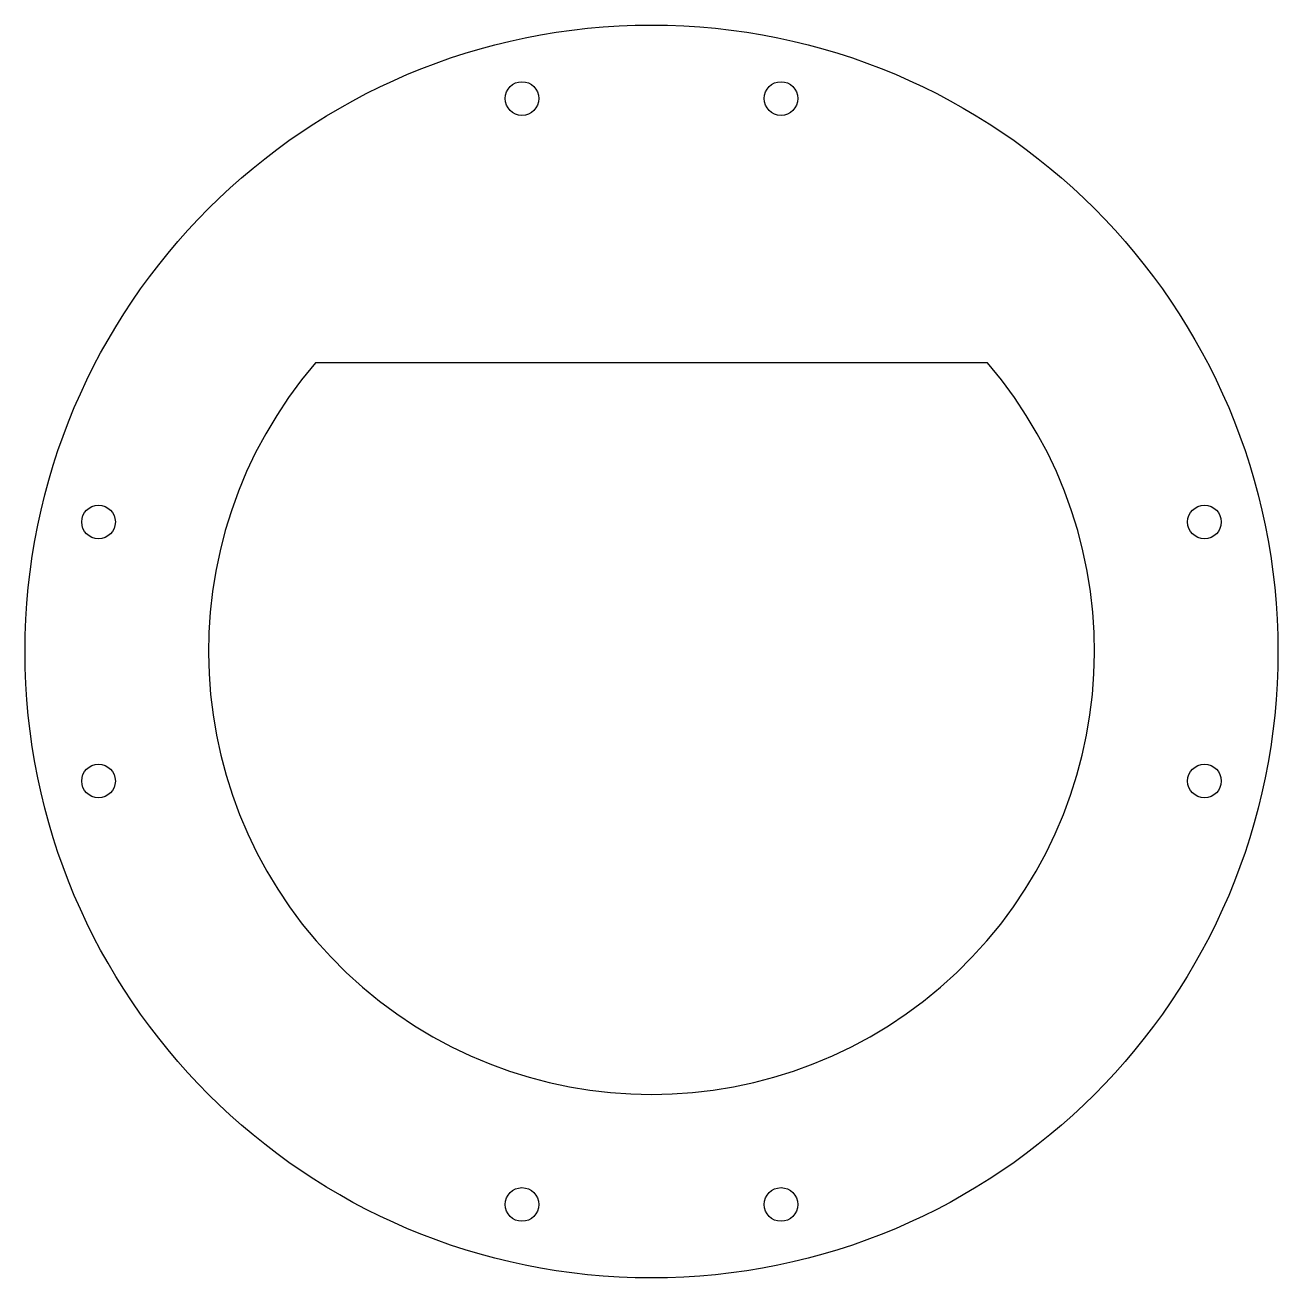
# Model space of a CAD drawing. Header units: inches. Extents: x 0.9 to 97.7, y 0.9 to 97.7.
import ezdxf

# ---------------------------------------------------------------- set-up
doc = ezdxf.new("R2010")
doc.units = ezdxf.units.IN
doc.header["$MEASUREMENT"] = 0
doc.layers.add('ボールセンサ', color=30, linetype='Continuous')

msp = doc.modelspace()

# ---------------------------------------------------------------- linework, layer by layer
at = {"layer": 'ボールセンサ'}
msp.add_lwpolyline([(75.25, 71.599), (23.36, 71.599, 2.177739)], format="xyb", close=True, dxfattribs=at)
for centre, radius in [((49.305, 49.305), 48.376), ((39.304, 92.009), 1.3), ((59.306, 92.009), 1.3), ((6.601, 59.306), 1.3), ((92.009, 59.306), 1.3), ((6.601, 39.304), 1.3), ((92.009, 39.304), 1.3), ((39.304, 6.601), 1.3), ((59.306, 6.601), 1.3)]:
    msp.add_circle(centre, radius, dxfattribs=at)

doc.saveas('drawing.dxf')
